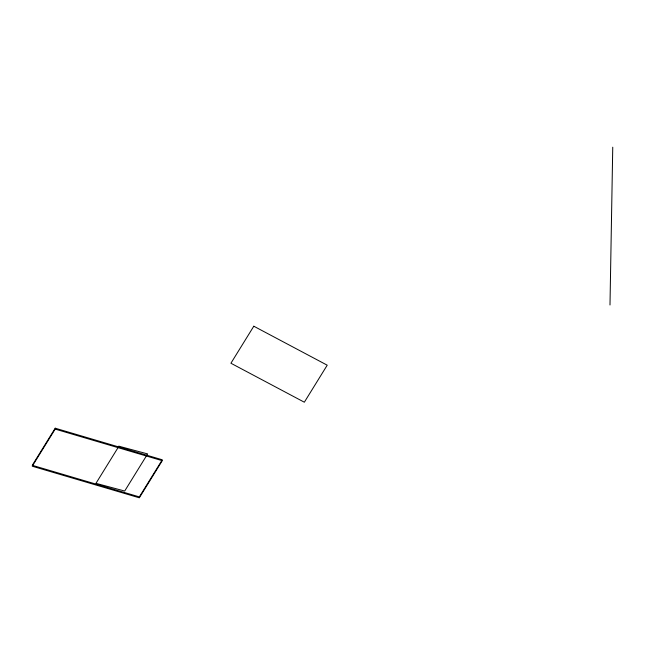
<?xml version="1.0" encoding="UTF-8"?>
<svg xmlns="http://www.w3.org/2000/svg" width="645" height="645" viewBox="0 0 645 645"><rect width="100%" height="100%" fill="white"/><g stroke="black" fill="none" stroke-linecap="round" stroke-linejoin="round"><path stroke-width="0.97" d="M609.993 304.988L612.75 147.197M55.204 428.199L32.266 465.311L139.336 496.9L162.282 459.788L55.204 428.199M55.188 429.102L32.25 466.214L139.32 497.803L162.266 460.691L55.188 429.102M118.906 446.219L95.968 483.339L124.695 491.038L147.632 453.919L118.906 446.219M253.799 326.217L230.918 363.24L304.335 402.214L327.217 365.191L253.799 326.217"/></g></svg>
